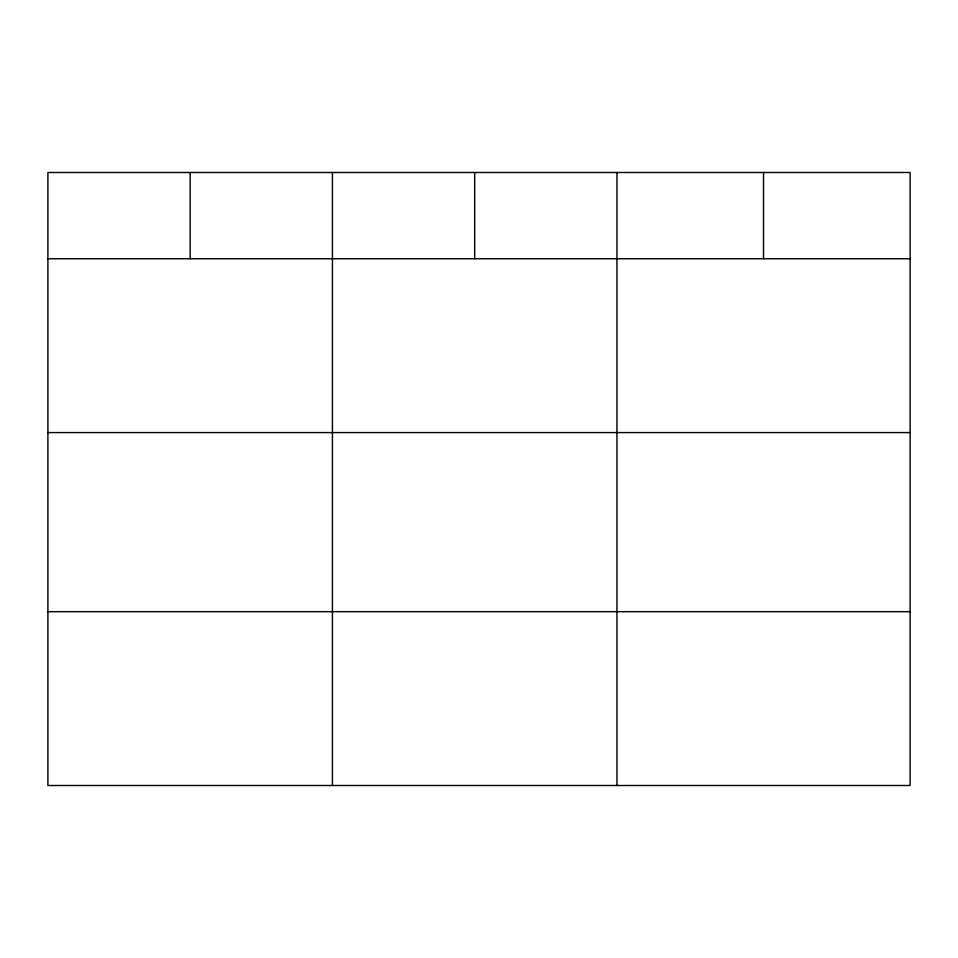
<?xml version="1.0" encoding="UTF-8"?>
<svg xmlns="http://www.w3.org/2000/svg" width="958" height="958" viewBox="0 0 958 958"><rect width="100%" height="100%" fill="white"/><g stroke="black" fill="none" stroke-linecap="round" stroke-linejoin="round"><path stroke-width="1.44" d="M910.1 432.585L910.1 172.488L47.9 172.488L47.9 785.512L910.1 785.512L910.1 432.585L47.9 432.585M47.9 258.744L910.1 258.744M47.9 611.683L910.1 611.683M763.526 172.488L763.526 258.744M616.952 172.488L616.952 785.512M474.689 172.488L474.689 258.744M332.426 172.488L332.426 785.512M190.163 172.488L190.163 258.744"/></g></svg>
